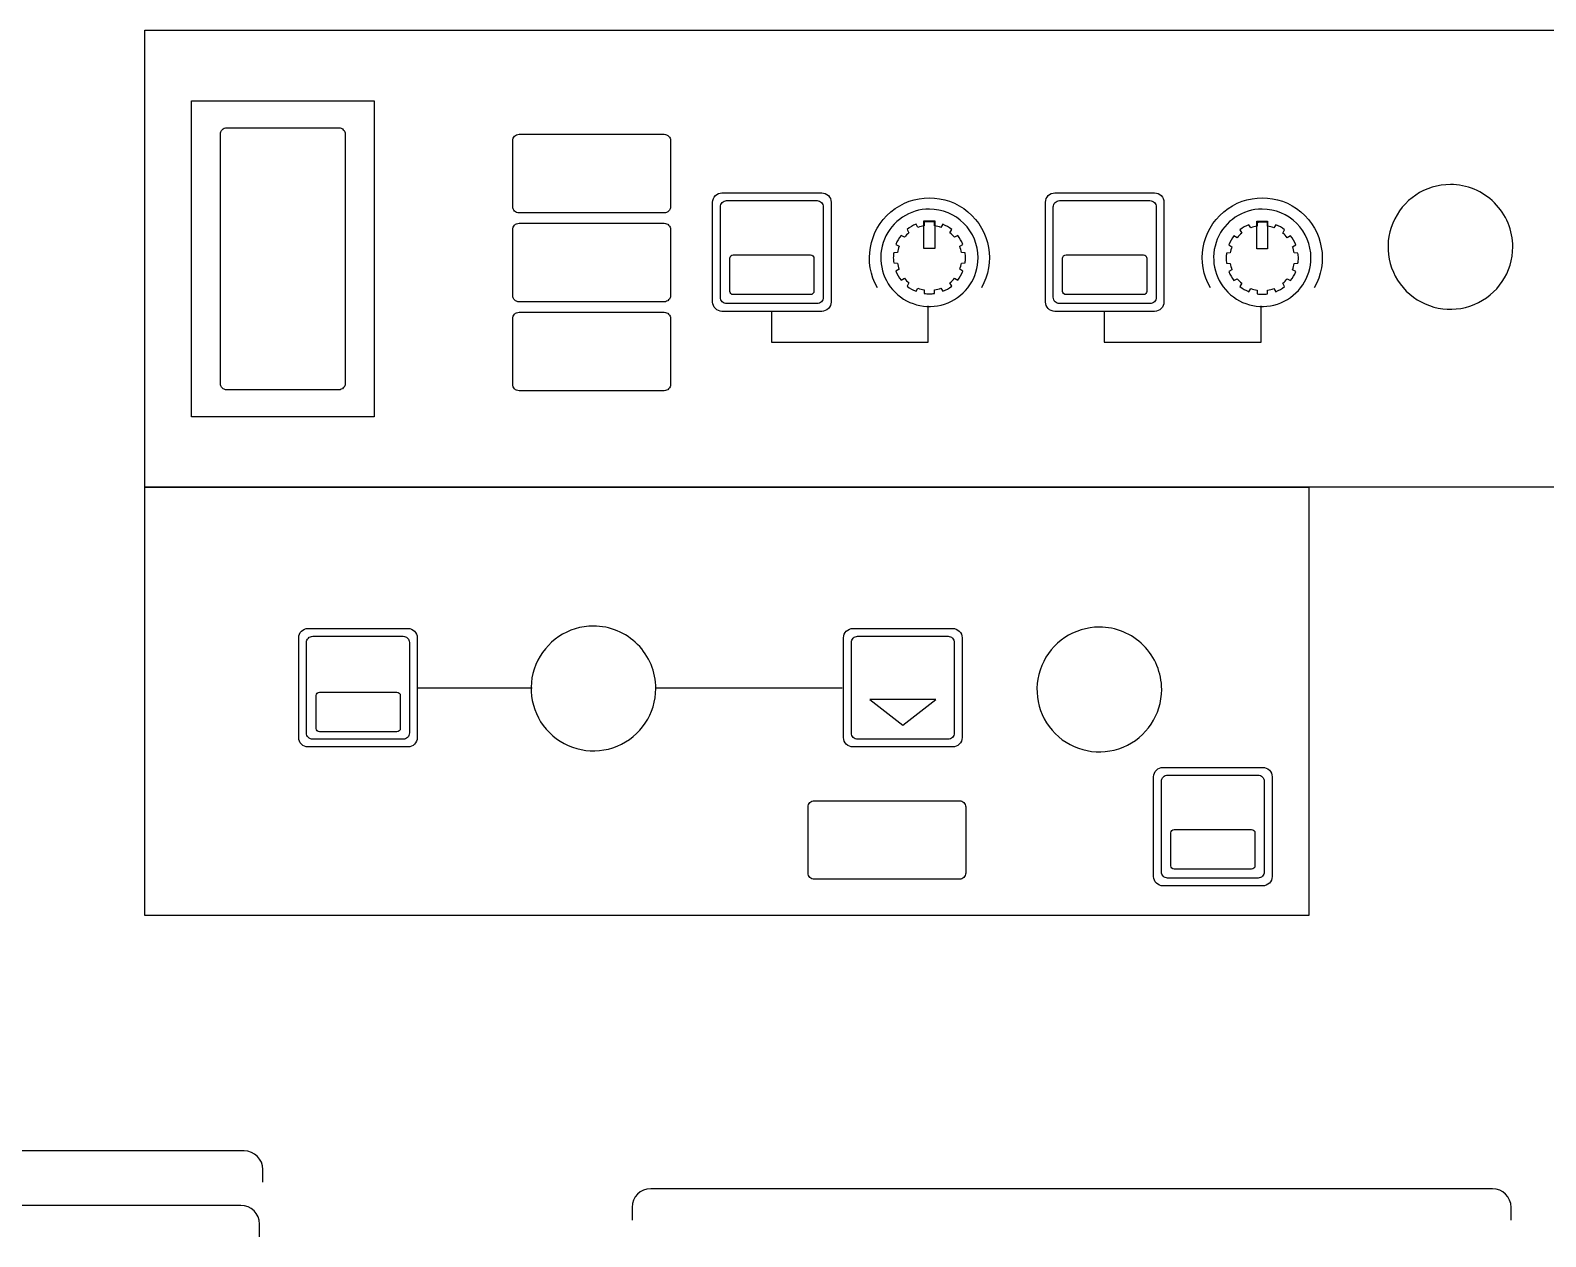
# Model space of a CAD drawing. Extents: x -788 to 2144, y -405 to 1340.
# Drawn here: x -80 to 609, y 300 to 848 of the extents above; entities that cross this region are included whole.
import ezdxf

# ---------------------------------------------------------------- set-up
doc = ezdxf.new("R2010")
doc.units = 0
doc.layers.add('Layer_1', color=7, linetype='CONTINUOUS')

msp = doc.modelspace()

# ---------------------------------------------------------------- linework, layer by layer
at = {"layer": 'Layer_1', "color": 1}
for points in [[(-27.834523, 847.923114), (680.03926, 847.923114), (680.03926, 640.291093), (-27.834523, 640.291093)], [(9.396198, 803.601564)], [(234.573789, 774.053745)], [(385.894828, 774.053745)], [(565.723474, 777.839924)], [(328.873266, 766.668099)], [(480.194306, 766.668099)], [(-27.835597, 640.291181), (501.419339, 640.291181), (501.419339, 445.616994), (-27.835597, 445.616994)], [(46.405497, 576.077187)], [(176.138249, 577.158803)], [(294.103559, 576.077131)], [(406.118441, 576.695735)], [(435.05526, 512.944016)], [(440.14538, 484.702668)]]:
    msp.add_lwpolyline(points, close=True, dxfattribs=at)
at = {"layer": 'Layer_1', "color": 7}
for points in [[(-6.666858, 815.94053), (76.482875, 815.94053), (76.482875, 672.207514), (-6.666858, 672.207514)], [(142.304224, 800.658323)], [(236.699773, 770.510438)], [(388.020813, 770.510438)], [(142.304224, 760.228622)], [(326.349676, 761.334503), (331.293469, 761.334503), (331.293469, 748.742537), (326.349676, 748.742537)], [(477.671849, 761.144865), (482.615642, 761.144865), (482.615642, 748.552899), (477.671849, 748.552899)], [(142.304182, 719.799052)], [(48.531481, 572.53388)], [(296.229543, 572.533824)], [(437.181245, 509.400709)], [(276.519027, 497.792024)]]:
    msp.add_lwpolyline(points, close=True, dxfattribs=at)
at = {"layer": 'Layer_1', "color": 1}
for points in [[(6.561551, 687.381093), (6.561551, 800.766917)], [(9.396198, 803.601564), (60.419817, 803.601564)], [(63.254464, 800.766917), (63.254464, 687.381093)], [(234.573789, 774.053745), (279.92812, 774.053745)], [(385.894828, 774.053745), (431.249159, 774.053745)], [(230.32182, 724.447446), (230.32182, 769.801776)], [(284.180088, 769.801776), (284.180088, 724.447446)], [(381.64286, 724.447446), (381.64286, 769.801776)], [(435.501128, 769.801776), (435.501128, 724.447446)], [(279.92812, 720.195477), (234.573789, 720.195477)], [(257.063471, 720.124639), (257.063471, 706.249644), (328.31348, 706.249644), (328.31348, 722.749635)], [(431.249159, 720.195477), (385.894828, 720.195477)], [(408.38451, 720.124639), (408.38451, 706.249644), (479.63452, 706.249644), (479.63452, 722.749635)], [(60.419817, 684.546446), (9.396198, 684.546446)], [(42.153528, 526.470888), (42.153528, 571.825219)], [(46.405497, 576.077187), (91.759827, 576.077187)], [(96.011796, 571.825219), (96.011796, 526.470888)], [(289.851591, 526.470831), (289.851591, 571.825162)], [(294.103559, 576.077131), (339.45789, 576.077131)], [(343.709858, 571.825162), (343.709858, 526.470831)], [(96.379002, 549.147969), (148.262882, 549.147969)], [(204.733786, 549.147969), (289.188879, 549.147969)], [(91.759827, 522.21892), (46.405497, 522.21892)], [(339.45789, 522.218863), (294.103559, 522.218863)], [(435.05526, 512.944016), (480.409591, 512.944016)], [(430.803292, 463.337717), (430.803292, 508.692047)], [(484.66156, 508.692047), (484.66156, 463.337717)], [(438.607434, 468.181607), (438.607434, 483.22372)], [(440.14538, 484.702668), (475.319483, 484.702668)], [(476.857429, 483.22372), (476.857429, 468.181607)], [(475.319483, 466.70266), (440.14538, 466.70266)], [(480.409591, 459.085748), (435.05526, 459.085748)], [(17.318128, 338.656054), (-365.316491, 338.656054)], [(25.821524, 324.414822), (25.821524, 330.152627)], [(584.822976, 321.45582), (202.188353, 321.45582)], [(15.818129, 313.906139), (-155.316648, 313.906139)], [(193.683481, 312.952394), (193.683481, 307.214589)], [(593.326375, 307.214589), (593.326375, 312.952394)], [(24.321525, 299.664907), (24.321525, 305.402712)]]:
    msp.add_lwpolyline(points, dxfattribs=at)
at = {"layer": 'Layer_1', "color": 7}
for points in [[(142.304224, 800.658323), (208.320701, 800.658323)], [(139.469579, 767.807195), (139.469579, 797.823677)], [(211.155347, 797.823677), (211.155347, 767.807195)], [(208.320701, 764.972549), (142.304224, 764.972549)], [(233.865128, 726.57343), (233.865128, 767.675792)], [(236.699773, 770.510438), (277.802135, 770.510438)], [(280.636781, 767.675792), (280.636781, 726.57343)], [(385.186167, 726.57343), (385.186167, 767.675792)], [(388.020813, 770.510438), (429.123175, 770.510438)], [(431.95782, 767.675792), (431.95782, 726.57343)], [(142.304224, 760.228622), (208.320701, 760.228622)], [(323.677776, 758.336894), (322.781655, 759.770065)], [(326.543672, 760.772973), (326.489834, 759.088853)], [(328.874298, 760.955401), (328.872519, 760.951841)], [(331.254759, 759.088853), (331.201365, 760.772973)], [(334.98118, 759.770065), (334.085059, 758.336894)], [(474.999949, 758.147257), (474.103828, 759.580427)], [(477.865845, 760.583335), (477.812007, 758.899215)], [(480.196472, 760.765763), (480.194692, 760.762203)], [(482.576932, 758.899215), (482.523538, 760.583335)], [(486.303353, 759.580427), (485.407232, 758.147257)], [(139.469579, 727.377494), (139.469579, 757.393977)], [(211.155347, 757.393977), (211.155347, 727.377494)], [(317.478346, 753.876312), (315.973539, 754.682554)], [(318.732648, 757.441218), (319.53889, 755.936412)], [(338.205702, 755.936412), (339.011944, 757.441218)], [(341.771053, 754.682554), (340.265801, 753.876312)], [(468.800519, 753.686675), (467.295712, 754.492916)], [(470.054821, 757.251581), (470.861063, 755.746774)], [(489.527875, 755.746774), (490.334117, 757.251581)], [(493.093226, 754.492916), (491.587975, 753.686675)], [(314.325905, 746.925369), (312.64223, 746.87153)], [(313.644693, 750.65179), (315.078308, 749.755669)], [(342.666284, 749.755669), (344.099455, 750.65179)], [(345.102363, 746.87153), (343.418688, 746.925369)], [(465.648078, 746.735731), (463.964403, 746.681892)], [(464.966866, 750.462152), (466.400481, 749.566031)], [(493.988457, 749.566031), (495.421628, 750.462152)], [(496.424536, 746.681892), (494.740861, 746.735731)], [(312.64223, 742.214282), (314.325905, 742.160444)], [(315.078308, 739.330143), (313.644693, 738.434468)], [(344.099455, 738.434468), (342.666284, 739.330143)], [(343.418688, 742.160444), (345.102363, 742.214282)], [(463.964403, 742.024645), (465.648078, 741.970806)], [(466.400481, 739.140506), (464.966866, 738.24483)], [(495.421628, 738.24483), (493.988457, 739.140506)], [(494.740861, 741.970806), (496.424536, 742.024645)], [(315.973539, 734.403258), (317.478346, 735.2095)], [(319.53889, 733.148956), (318.732648, 731.644149)], [(322.781655, 729.315303), (323.677776, 730.748918)], [(334.085059, 730.748918), (334.98118, 729.315303)], [(339.011944, 731.644149), (338.205702, 733.148956)], [(340.265801, 735.2095), (341.771053, 734.403258)], [(467.295712, 734.213621), (468.800519, 735.019862)], [(470.861063, 732.959318), (470.054821, 731.454511)], [(474.103828, 729.125665), (474.999949, 730.55928)], [(485.407232, 730.55928), (486.303353, 729.125665)], [(490.334117, 731.454511), (489.527875, 732.959318)], [(491.587975, 735.019862), (493.093226, 734.213621)], [(208.320701, 724.542849), (142.304224, 724.542849)], [(277.802135, 723.738784), (236.699773, 723.738784)], [(326.489834, 729.996515), (326.543672, 728.312395)], [(331.201365, 728.312395), (331.254759, 729.996515)], [(429.123175, 723.738784), (388.020813, 723.738784)], [(477.812007, 729.806877), (477.865845, 728.122757)], [(482.523538, 728.122757), (482.576932, 729.806877)], [(139.469536, 686.947924), (139.469536, 716.964406)], [(142.304182, 719.799052), (208.320659, 719.799052)], [(211.155304, 716.964406), (211.155304, 686.947924)], [(208.320659, 684.113278), (142.304182, 684.113278)], [(48.531481, 572.53388), (89.633843, 572.53388)], [(296.229543, 572.533824), (337.331906, 572.533824)], [(45.696835, 528.596872), (45.696835, 569.699235)], [(92.468489, 569.699235), (92.468489, 528.596872)], [(293.394898, 528.596816), (293.394898, 569.699178)], [(340.166551, 569.699178), (340.166551, 528.596816)], [(89.633843, 525.762227), (48.531481, 525.762227)], [(337.331906, 525.76217), (296.229543, 525.76217)], [(434.346599, 465.463701), (434.346599, 506.566063)], [(437.181245, 509.400709), (478.283607, 509.400709)], [(481.118253, 506.566063), (481.118253, 465.463701)], [(276.519027, 497.792024), (342.535504, 497.792024)], [(273.684382, 464.940896), (273.684382, 494.957378)], [(345.37015, 494.957378), (345.37015, 464.940896)], [(342.535504, 462.10625), (276.519027, 462.10625)], [(478.283607, 462.629055), (437.181245, 462.629055)]]:
    msp.add_lwpolyline(points, dxfattribs=at)
at = {"layer": 'Layer_1', "color": 2}
for points in [[(238.12594, 729.291081), (238.12594, 744.333194)], [(239.663886, 745.812142), (274.837989, 745.812142)], [(276.375934, 744.333194), (276.375934, 729.291081)], [(389.44698, 729.291081), (389.44698, 744.333194)], [(390.984925, 745.812142), (426.159028, 745.812142)], [(427.696974, 744.333194), (427.696974, 729.291081)], [(274.837989, 727.812134), (239.663886, 727.812134)], [(426.159028, 727.812134), (390.984925, 727.812134)]]:
    msp.add_lwpolyline(points, dxfattribs=at)
for points in [[(239.663886, 745.812142)], [(390.984925, 745.812142)]]:
    msp.add_lwpolyline(points, close=True, dxfattribs=at)
at = {"layer": 'Layer_1', "color": 5}
for points in [[(50.060529, 530.61876), (50.060529, 545.660873)], [(51.598474, 547.13982), (86.772577, 547.13982)], [(88.310523, 545.660873), (88.310523, 530.61876)], [(86.772577, 529.139813), (51.598474, 529.139813)]]:
    msp.add_lwpolyline(points, dxfattribs=at)
msp.add_lwpolyline([(51.598474, 547.13982)], close=True, dxfattribs=at)
at = {"layer": 'Layer_1', "color": 3}
msp.add_lwpolyline([(316.780724, 532.159597), (331.780706, 543.736346), (301.780715, 543.736346)], close=True, dxfattribs=at)
at = {"layer": 'Layer_1', "color": 1}
for points in [[(6.561551, 800.766917), (6.561551, 801.518712), (6.860201, 802.239716), (7.3918, 802.771315)], [(7.3918, 802.771315), (7.9234, 803.302915), (8.644403, 803.601564), (9.396198, 803.601564)], [(60.419817, 803.601564), (61.171612, 803.601564), (61.892616, 803.302915), (62.424215, 802.771315)], [(62.424215, 802.771315), (62.955815, 802.239716), (63.254464, 801.518712), (63.254464, 800.766917)], [(230.32182, 769.801776), (230.32182, 770.929469), (230.769794, 772.010973), (231.567193, 772.808372)], [(231.567193, 772.808372), (232.364592, 773.605771), (233.446097, 774.053745), (234.573789, 774.053745)], [(279.92812, 774.053745), (281.055812, 774.053745), (282.137317, 773.605771), (282.934715, 772.808372)], [(282.934715, 772.808372), (283.732114, 772.010973), (284.180088, 770.929469), (284.180088, 769.801776)], [(311.349657, 765.427861), (321.484444, 773.931957), (336.262088, 773.931957), (346.396876, 765.427861)], [(381.64286, 769.801776), (381.64286, 770.929469), (382.090834, 772.010973), (382.888233, 772.808372)], [(382.888233, 772.808372), (383.685631, 773.605771), (384.767136, 774.053745), (385.894828, 774.053745)], [(431.249159, 774.053745), (432.376851, 774.053745), (433.458356, 773.605771), (434.255755, 772.808372)], [(434.255755, 772.808372), (435.053154, 772.010973), (435.501128, 770.929469), (435.501128, 769.801776)], [(462.670696, 765.427861), (472.805484, 773.931957), (487.583128, 773.931957), (497.717915, 765.427861)], [(565.723474, 777.839924), (554.258403, 777.839924), (543.922256, 770.933532), (539.534763, 760.341187)], [(585.767446, 769.537439), (580.451454, 774.853431), (573.241422, 777.839924), (565.723474, 777.839924)], [(305.263757, 730.913102), (298.648756, 742.37064), (301.214872, 756.92377), (311.349657, 765.427861)], [(328.873266, 766.668099), (319.924917, 766.668099), (311.857681, 761.277744), (308.433296, 753.010547)], [(344.517342, 760.18811), (340.368275, 764.337177), (334.740933, 766.668099), (328.873266, 766.668099)], [(346.396876, 765.427861), (356.53165, 756.923763), (359.097754, 742.370634), (352.482746, 730.913102)], [(456.584797, 730.913102), (449.969796, 742.37064), (452.535912, 756.92377), (462.670696, 765.427861)], [(480.194306, 766.668099), (471.245957, 766.668099), (463.17872, 761.277744), (459.754335, 753.010547)], [(495.838381, 760.18811), (491.689314, 764.337177), (486.061972, 766.668099), (480.194306, 766.668099)], [(497.717915, 765.427861), (507.85269, 756.923763), (510.418794, 742.370634), (503.803786, 730.913102)], [(594.069931, 749.493468), (594.069931, 757.011415), (591.083438, 764.221448), (585.767446, 769.537439)], [(350.99733, 744.544035), (350.99733, 750.411701), (348.666409, 756.039044), (344.517342, 760.18811)], [(502.31837, 744.544035), (502.31837, 750.411701), (499.987448, 756.039044), (495.838381, 760.18811)], [(539.534763, 760.341187), (535.14727, 749.748842), (537.572472, 737.556526), (545.679502, 729.449496)], [(308.433296, 753.010547), (305.008911, 744.743351), (306.901752, 735.227397), (313.22919, 728.899959)], [(459.754335, 753.010547), (456.329951, 744.743351), (458.222792, 735.227397), (464.55023, 728.899959)], [(337.339779, 724.104065), (345.606975, 727.528449), (350.99733, 735.595686), (350.99733, 744.544035)], [(488.660818, 724.104065), (496.928015, 727.528449), (502.31837, 735.595686), (502.31837, 744.544035)], [(576.571193, 723.304757), (587.163538, 727.692249), (594.069931, 738.028396), (594.069931, 749.493468)], [(231.567193, 721.44085), (230.769794, 722.238249), (230.32182, 723.319754), (230.32182, 724.447446)], [(284.180088, 724.447446), (284.180088, 723.319754), (283.732114, 722.238249), (282.934715, 721.44085)], [(313.22919, 728.899959), (319.556628, 722.572521), (329.072583, 720.67968), (337.339779, 724.104065)], [(382.888233, 721.44085), (382.090834, 722.238249), (381.64286, 723.319754), (381.64286, 724.447446)], [(435.501128, 724.447446), (435.501128, 723.319754), (435.053154, 722.238249), (434.255755, 721.44085)], [(464.55023, 728.899959), (470.877668, 722.572521), (480.393622, 720.67968), (488.660818, 724.104065)], [(545.679502, 729.449496), (553.786532, 721.342466), (565.978848, 718.917264), (576.571193, 723.304757)], [(234.573789, 720.195477), (233.446097, 720.195477), (232.364592, 720.643451), (231.567193, 721.44085)], [(282.934715, 721.44085), (282.137317, 720.643451), (281.055812, 720.195477), (279.92812, 720.195477)], [(385.894828, 720.195477), (384.767136, 720.195477), (383.685631, 720.643451), (382.888233, 721.44085)], [(434.255755, 721.44085), (433.458356, 720.643451), (432.376851, 720.195477), (431.249159, 720.195477)], [(7.3918, 685.376695), (6.860201, 685.908294), (6.561551, 686.629298), (6.561551, 687.381093)], [(9.396198, 684.546446), (8.644403, 684.546446), (7.9234, 684.845095), (7.3918, 685.376695)], [(62.424215, 685.376695), (61.892616, 684.845095), (61.171612, 684.546446), (60.419817, 684.546446)], [(63.254464, 687.381093), (63.254464, 686.629298), (62.955815, 685.908294), (62.424215, 685.376695)], [(42.153528, 571.825219), (42.153528, 572.952911), (42.601502, 574.034416), (43.398901, 574.831815)], [(43.398901, 574.831815), (44.1963, 575.629213), (45.277805, 576.077187), (46.405497, 576.077187)], [(91.759827, 576.077187), (92.88752, 576.077187), (93.969024, 575.629213), (94.766423, 574.831815)], [(94.766423, 574.831815), (95.563822, 574.034416), (96.011796, 572.952911), (96.011796, 571.825219)], [(176.138249, 577.158803), (164.673177, 577.158803), (154.337031, 570.252411), (149.949538, 559.660066)], [(196.182221, 568.856318), (190.866229, 574.17231), (183.656197, 577.158803), (176.138249, 577.158803)], [(289.851591, 571.825162), (289.851591, 572.952854), (290.299565, 574.034359), (291.096963, 574.831758)], [(291.096963, 574.831758), (291.894362, 575.629157), (292.975867, 576.077131), (294.103559, 576.077131)], [(339.45789, 576.077131), (340.585582, 576.077131), (341.667087, 575.629157), (342.464486, 574.831758)], [(342.464486, 574.831758), (343.261884, 574.034359), (343.709858, 572.952854), (343.709858, 571.825162)], [(406.118441, 576.695735), (394.653369, 576.695735), (384.317222, 569.789343), (379.929729, 559.196998)], [(426.162412, 568.39325), (420.846421, 573.709242), (413.636388, 576.695735), (406.118441, 576.695735)], [(204.484706, 548.812346), (204.484706, 556.330294), (201.498212, 563.540326), (196.182221, 568.856318)], [(434.464897, 548.349279), (434.464897, 555.867226), (431.478404, 563.077259), (426.162412, 568.39325)], [(149.949538, 559.660066), (145.562045, 549.067721), (147.987247, 536.875405), (156.094277, 528.768375)], [(379.929729, 559.196998), (375.542237, 548.604653), (377.967439, 536.412337), (386.074469, 528.305307)], [(186.985968, 522.623635), (197.578313, 527.011128), (204.484706, 537.347275), (204.484706, 548.812346)], [(416.96616, 522.160568), (427.558505, 526.54806), (434.464897, 536.884207), (434.464897, 548.349279)], [(43.398901, 523.464292), (42.601502, 524.261691), (42.153528, 525.343196), (42.153528, 526.470888)], [(96.011796, 526.470888), (96.011796, 525.343196), (95.563822, 524.261691), (94.766423, 523.464292)], [(156.094277, 528.768375), (164.201307, 520.661345), (176.393623, 518.236142), (186.985968, 522.623635)], [(291.096963, 523.464236), (290.299565, 524.261635), (289.851591, 525.343139), (289.851591, 526.470831)], [(343.709858, 526.470831), (343.709858, 525.343139), (343.261884, 524.261635), (342.464486, 523.464236)], [(386.074469, 528.305307), (394.181499, 520.198277), (406.373815, 517.773075), (416.96616, 522.160568)], [(46.405497, 522.21892), (45.277805, 522.21892), (44.1963, 522.666894), (43.398901, 523.464292)], [(94.766423, 523.464292), (93.969024, 522.666894), (92.88752, 522.21892), (91.759827, 522.21892)], [(294.103559, 522.218863), (292.975867, 522.218863), (291.894362, 522.666837), (291.096963, 523.464236)], [(342.464486, 523.464236), (341.667087, 522.666837), (340.585582, 522.218863), (339.45789, 522.218863)], [(430.803292, 508.692047), (430.803292, 509.819739), (431.251266, 510.901244), (432.048665, 511.698643)], [(432.048665, 511.698643), (432.846063, 512.496042), (433.927568, 512.944016), (435.05526, 512.944016)], [(480.409591, 512.944016), (481.537283, 512.944016), (482.618788, 512.496042), (483.416187, 511.698643)], [(483.416187, 511.698643), (484.213586, 510.901244), (484.66156, 509.819739), (484.66156, 508.692047)], [(438.607434, 483.22372), (438.607434, 483.615962), (438.769467, 483.992138), (439.057888, 484.269494)], [(439.057888, 484.269494), (439.346309, 484.54685), (439.737492, 484.702668), (440.14538, 484.702668)], [(475.319483, 484.702668), (475.727371, 484.702668), (476.118554, 484.54685), (476.406975, 484.269494)], [(476.406975, 484.269494), (476.695396, 483.992138), (476.857429, 483.615962), (476.857429, 483.22372)], [(432.048665, 460.331121), (431.251266, 461.12852), (430.803292, 462.210024), (430.803292, 463.337717)], [(439.057888, 467.135833), (438.769467, 467.41319), (438.607434, 467.789366), (438.607434, 468.181607)], [(440.14538, 466.70266), (439.737492, 466.70266), (439.346309, 466.858477), (439.057888, 467.135833)], [(476.406975, 467.135833), (476.118554, 466.858477), (475.727371, 466.70266), (475.319483, 466.70266)], [(476.857429, 468.181607), (476.857429, 467.789366), (476.695396, 467.41319), (476.406975, 467.135833)], [(484.66156, 463.337717), (484.66156, 462.210024), (484.213586, 461.12852), (483.416187, 460.331121)], [(435.05526, 459.085748), (433.927568, 459.085748), (432.846063, 459.533722), (432.048665, 460.331121)], [(483.416187, 460.331121), (482.618788, 459.533722), (481.537283, 459.085748), (480.409591, 459.085748)], [(25.821524, 330.152627), (25.821524, 334.863808), (22.029282, 338.656054), (17.318128, 338.656054)], [(202.188353, 321.45582), (197.477172, 321.45582), (193.683481, 317.663575), (193.683481, 312.952394)], [(593.326375, 312.952394), (593.326375, 317.663575), (589.534129, 321.45582), (584.822976, 321.45582)], [(24.321525, 305.402712), (24.321525, 310.113893), (20.529282, 313.906139), (15.818129, 313.906139)]]:
    msp.add_open_spline(points, degree=3, dxfattribs=at)
at = {"layer": 'Layer_1', "color": 7}
for points in [[(139.469579, 797.823677), (139.469579, 798.575472), (139.768228, 799.296475), (140.299827, 799.828075)], [(140.299827, 799.828075), (140.831426, 800.359674), (141.552429, 800.658323), (142.304224, 800.658323)], [(208.320701, 800.658323), (209.072496, 800.658323), (209.793499, 800.359674), (210.325098, 799.828075)], [(210.325098, 799.828075), (210.856697, 799.296475), (211.155347, 798.575472), (211.155347, 797.823677)], [(140.299827, 765.802798), (139.768228, 766.334397), (139.469579, 767.0554), (139.469579, 767.807195)], [(142.304224, 764.972549), (141.552429, 764.972549), (140.831426, 765.271199), (140.299827, 765.802798)], [(210.325098, 765.802798), (209.793499, 765.271199), (209.072496, 764.972549), (208.320701, 764.972549)], [(211.155347, 767.807195), (211.155347, 767.0554), (210.856697, 766.334397), (210.325098, 765.802798)], [(233.865128, 767.675792), (233.865128, 768.427587), (234.163777, 769.14859), (234.695376, 769.680189)], [(234.695376, 769.680189), (235.226975, 770.211788), (235.947978, 770.510438), (236.699773, 770.510438)], [(277.802135, 770.510438), (278.55393, 770.510438), (279.274933, 770.211788), (279.806533, 769.680189)], [(279.806533, 769.680189), (280.338132, 769.14859), (280.636781, 768.427587), (280.636781, 767.675792)], [(385.186167, 767.675792), (385.186167, 768.427587), (385.484816, 769.14859), (386.016415, 769.680189)], [(386.016415, 769.680189), (386.548015, 770.211788), (387.269018, 770.510438), (388.020813, 770.510438)], [(429.123175, 770.510438), (429.87497, 770.510438), (430.595973, 770.211788), (431.127572, 769.680189)], [(431.127572, 769.680189), (431.659171, 769.14859), (431.95782, 768.427587), (431.95782, 767.675792)], [(139.469579, 757.393977), (139.469579, 758.145771), (139.768228, 758.866775), (140.299827, 759.398374)], [(140.299827, 759.398374), (140.831426, 759.929973), (141.552429, 760.228622), (142.304224, 760.228622)], [(208.320701, 760.228622), (209.072496, 760.228622), (209.793499, 759.929973), (210.325098, 759.398374)], [(210.325098, 759.398374), (210.856697, 758.866775), (211.155347, 758.145771), (211.155347, 757.393977)], [(322.781655, 759.770065), (321.319118, 759.184071), (319.95269, 758.401411), (318.732648, 757.441218)], [(326.489834, 759.088853), (325.518072, 758.930897), (324.575232, 758.675053), (323.677776, 758.336894)], [(328.872519, 760.951841), (328.08007, 760.951841), (327.306309, 760.88154), (326.543672, 760.772973)], [(331.201365, 760.772973), (330.440508, 760.884209), (329.666302, 760.955401), (328.874298, 760.955401)], [(334.085059, 758.336894), (333.182709, 758.678613), (332.23186, 758.930007), (331.254759, 759.088853)], [(339.011944, 757.441218), (337.797242, 758.397852), (336.437932, 759.184516), (334.98118, 759.770065)], [(474.103828, 759.580427), (472.641291, 758.994433), (471.274863, 758.211774), (470.054821, 757.251581)], [(477.812007, 758.899215), (476.840245, 758.741259), (475.897405, 758.485415), (474.999949, 758.147257)], [(480.194692, 760.762203), (479.402243, 760.762203), (478.628483, 760.691902), (477.865845, 760.583335)], [(482.523538, 760.583335), (481.762681, 760.694571), (480.988475, 760.765763), (480.196472, 760.765763)], [(485.407232, 758.147257), (484.504882, 758.488975), (483.554033, 758.740369), (482.576932, 758.899215)], [(490.334117, 757.251581), (489.119415, 758.208214), (487.760106, 758.994878), (486.303353, 759.580427)], [(315.973539, 754.682554), (315.01735, 753.467852), (314.230241, 752.108543), (313.644693, 750.65179)], [(319.53889, 755.936412), (318.788711, 755.320607), (318.094151, 754.626491), (317.478346, 753.876312)], [(340.265801, 753.876312), (339.649996, 754.626491), (338.955881, 755.320607), (338.205702, 755.936412)], [(344.099455, 750.65179), (343.513906, 752.108098), (342.727242, 753.467407), (341.771053, 754.682554)], [(467.295712, 754.492916), (466.339524, 753.278214), (465.552415, 751.918905), (464.966866, 750.462152)], [(470.861063, 755.746774), (470.110885, 755.130969), (469.416324, 754.436853), (468.800519, 753.686675)], [(491.587975, 753.686675), (490.97217, 754.436853), (490.278054, 755.130969), (489.527875, 755.746774)], [(495.421628, 750.462152), (494.836079, 751.91846), (494.049415, 753.277769), (493.093226, 754.492916)], [(312.64223, 746.87153), (312.533218, 746.108893), (312.462916, 745.335577), (312.462916, 744.543129)], [(312.462916, 744.543129), (312.462916, 743.750235), (312.533218, 742.976919), (312.64223, 742.214282)], [(315.078308, 749.755669), (314.73659, 748.853319), (314.485195, 747.90247), (314.325905, 746.925369)], [(343.418688, 746.925369), (343.259397, 747.90247), (343.007558, 748.853319), (342.666284, 749.755669)], [(345.281231, 744.543129), (345.281231, 745.335577), (345.211374, 746.109338), (345.102363, 746.87153)], [(345.102363, 742.214282), (345.211374, 742.977364), (345.281231, 743.750235), (345.281231, 744.543129)], [(463.964403, 746.681892), (463.855391, 745.919255), (463.78509, 745.145939), (463.78509, 744.353491)], [(463.78509, 744.353491), (463.78509, 743.560598), (463.855391, 742.787282), (463.964403, 742.024645)], [(466.400481, 749.566031), (466.058763, 748.663681), (465.807369, 747.712832), (465.648078, 746.735731)], [(494.740861, 746.735731), (494.58157, 747.712832), (494.329731, 748.663681), (493.988457, 749.566031)], [(496.603404, 744.353491), (496.603404, 745.145939), (496.533548, 745.9197), (496.424536, 746.681892)], [(496.424536, 742.024645), (496.533548, 742.787727), (496.603404, 743.560598), (496.603404, 744.353491)], [(313.644693, 738.434468), (314.230241, 736.97816), (315.01735, 735.61885), (315.973539, 734.403258)], [(314.325905, 742.160444), (314.485195, 741.183343), (314.737035, 740.232939), (315.078308, 739.330143)], [(341.771053, 734.403258), (342.727242, 735.618405), (343.513906, 736.977715), (344.099455, 738.434468)], [(342.666284, 739.330143), (343.008003, 740.232939), (343.259397, 741.183343), (343.418688, 742.160444)], [(464.966866, 738.24483), (465.552415, 736.788522), (466.339524, 735.429213), (467.295712, 734.213621)], [(465.648078, 741.970806), (465.807369, 740.993705), (466.059208, 740.043301), (466.400481, 739.140506)], [(493.093226, 734.213621), (494.049415, 735.428768), (494.836079, 736.788077), (495.421628, 738.24483)], [(493.988457, 739.140506), (494.330176, 740.043301), (494.58157, 740.993705), (494.740861, 741.970806)], [(317.478346, 735.2095), (318.094151, 734.459321), (318.788711, 733.764761), (319.53889, 733.148956)], [(318.732648, 731.644149), (319.952245, 730.684401), (321.318673, 729.901741), (322.781655, 729.315303)], [(323.677776, 730.748918), (324.575677, 730.40987), (325.518517, 730.154471), (326.489834, 729.996515)], [(331.254759, 729.996515), (332.23186, 730.155361), (333.182709, 730.4072), (334.085059, 730.748918)], [(334.98118, 729.315303), (336.437488, 729.900851), (337.796797, 730.687961), (339.011944, 731.644149)], [(338.205702, 733.148956), (338.955881, 733.764761), (339.649996, 734.459321), (340.265801, 735.2095)], [(468.800519, 735.019862), (469.416324, 734.269684), (470.110885, 733.575123), (470.861063, 732.959318)], [(470.054821, 731.454511), (471.274418, 730.494763), (472.640847, 729.712104), (474.103828, 729.125665)], [(474.999949, 730.55928), (475.89785, 730.220232), (476.84069, 729.964833), (477.812007, 729.806877)], [(482.576932, 729.806877), (483.554033, 729.965723), (484.504882, 730.217562), (485.407232, 730.55928)], [(486.303353, 729.125665), (487.759661, 729.711214), (489.11897, 730.498323), (490.334117, 731.454511)], [(489.527875, 732.959318), (490.278054, 733.575123), (490.97217, 734.269684), (491.587975, 735.019862)], [(140.299827, 725.373097), (139.768228, 725.904696), (139.469579, 726.625699), (139.469579, 727.377494)], [(142.304224, 724.542849), (141.552429, 724.542849), (140.831426, 724.841498), (140.299827, 725.373097)], [(210.325098, 725.373097), (209.793499, 724.841498), (209.072496, 724.542849), (208.320701, 724.542849)], [(211.155347, 727.377494), (211.155347, 726.625699), (210.856697, 725.904696), (210.325098, 725.373097)], [(234.695376, 724.569033), (234.163777, 725.100632), (233.865128, 725.821635), (233.865128, 726.57343)], [(236.699773, 723.738784), (235.947978, 723.738784), (235.226975, 724.037434), (234.695376, 724.569033)], [(279.806533, 724.569033), (279.274933, 724.037434), (278.55393, 723.738784), (277.802135, 723.738784)], [(280.636781, 726.57343), (280.636781, 725.821635), (280.338132, 725.100632), (279.806533, 724.569033)], [(326.543672, 728.312395), (327.306754, 728.203828), (328.08007, 728.133527), (328.872519, 728.133527)], [(328.872519, 728.133527), (329.664967, 728.133527), (330.438728, 728.203828), (331.201365, 728.312395)], [(386.016415, 724.569033), (385.484816, 725.100632), (385.186167, 725.821635), (385.186167, 726.57343)], [(388.020813, 723.738784), (387.269018, 723.738784), (386.548015, 724.037434), (386.016415, 724.569033)], [(431.127572, 724.569033), (430.595973, 724.037434), (429.87497, 723.738784), (429.123175, 723.738784)], [(431.95782, 726.57343), (431.95782, 725.821635), (431.659171, 725.100632), (431.127572, 724.569033)], [(477.865845, 728.122757), (478.628927, 728.01419), (479.402243, 727.943889), (480.194692, 727.943889)], [(480.194692, 727.943889), (480.98714, 727.943889), (481.760901, 728.01419), (482.523538, 728.122757)], [(139.469536, 716.964406), (139.469536, 717.716201), (139.768185, 718.437204), (140.299785, 718.968803)], [(140.299785, 718.968803), (140.831384, 719.500403), (141.552387, 719.799052), (142.304182, 719.799052)], [(208.320659, 719.799052), (209.072453, 719.799052), (209.793457, 719.500403), (210.325056, 718.968803)], [(210.325056, 718.968803), (210.856655, 718.437204), (211.155304, 717.716201), (211.155304, 716.964406)], [(140.299785, 684.943527), (139.768185, 685.475126), (139.469536, 686.196129), (139.469536, 686.947924)], [(142.304182, 684.113278), (141.552387, 684.113278), (140.831384, 684.411927), (140.299785, 684.943527)], [(210.325056, 684.943527), (209.793457, 684.411927), (209.072453, 684.113278), (208.320659, 684.113278)], [(211.155304, 686.947924), (211.155304, 686.196129), (210.856655, 685.475126), (210.325056, 684.943527)], [(46.527084, 571.703632), (47.058683, 572.235231), (47.779686, 572.53388), (48.531481, 572.53388)], [(89.633843, 572.53388), (90.385638, 572.53388), (91.106641, 572.235231), (91.63824, 571.703632)], [(294.225146, 571.703575), (294.756745, 572.235174), (295.477749, 572.533824), (296.229543, 572.533824)], [(337.331906, 572.533824), (338.0837, 572.533824), (338.804704, 572.235174), (339.336303, 571.703575)], [(45.696835, 569.699235), (45.696835, 570.451029), (45.995485, 571.172033), (46.527084, 571.703632)], [(91.63824, 571.703632), (92.16984, 571.172033), (92.468489, 570.451029), (92.468489, 569.699235)], [(293.394898, 569.699178), (293.394898, 570.450973), (293.693547, 571.171976), (294.225146, 571.703575)], [(339.336303, 571.703575), (339.867902, 571.171976), (340.166551, 570.450973), (340.166551, 569.699178)], [(46.527084, 526.592475), (45.995485, 527.124074), (45.696835, 527.845078), (45.696835, 528.596872)], [(48.531481, 525.762227), (47.779686, 525.762227), (47.058683, 526.060876), (46.527084, 526.592475)], [(91.63824, 526.592475), (91.106641, 526.060876), (90.385638, 525.762227), (89.633843, 525.762227)], [(92.468489, 528.596872), (92.468489, 527.845078), (92.16984, 527.124074), (91.63824, 526.592475)], [(294.225146, 526.592419), (293.693547, 527.124018), (293.394898, 527.845021), (293.394898, 528.596816)], [(296.229543, 525.76217), (295.477749, 525.76217), (294.756745, 526.060819), (294.225146, 526.592419)], [(339.336303, 526.592419), (338.804704, 526.060819), (338.0837, 525.76217), (337.331906, 525.76217)], [(340.166551, 528.596816), (340.166551, 527.845021), (339.867902, 527.124018), (339.336303, 526.592419)], [(434.346599, 506.566063), (434.346599, 507.317858), (434.645248, 508.038861), (435.176848, 508.57046)], [(435.176848, 508.57046), (435.708447, 509.102059), (436.42945, 509.400709), (437.181245, 509.400709)], [(478.283607, 509.400709), (479.035402, 509.400709), (479.756405, 509.102059), (480.288004, 508.57046)], [(480.288004, 508.57046), (480.819603, 508.038861), (481.118253, 507.317858), (481.118253, 506.566063)], [(273.684382, 494.957378), (273.684382, 495.709173), (273.983031, 496.430176), (274.51463, 496.961775)], [(274.51463, 496.961775), (275.046229, 497.493375), (275.767233, 497.792024), (276.519027, 497.792024)], [(342.535504, 497.792024), (343.287299, 497.792024), (344.008302, 497.493375), (344.539901, 496.961775)], [(344.539901, 496.961775), (345.071501, 496.430176), (345.37015, 495.709173), (345.37015, 494.957378)], [(274.51463, 462.936499), (273.983031, 463.468098), (273.684382, 464.189101), (273.684382, 464.940896)], [(276.519027, 462.10625), (275.767233, 462.10625), (275.046229, 462.404899), (274.51463, 462.936499)], [(344.539901, 462.936499), (344.008302, 462.404899), (343.287299, 462.10625), (342.535504, 462.10625)], [(345.37015, 464.940896), (345.37015, 464.189101), (345.071501, 463.468098), (344.539901, 462.936499)], [(435.176848, 463.459304), (434.645248, 463.990903), (434.346599, 464.711906), (434.346599, 465.463701)], [(437.181245, 462.629055), (436.42945, 462.629055), (435.708447, 462.927704), (435.176848, 463.459304)], [(480.288004, 463.459304), (479.756405, 462.927704), (479.035402, 462.629055), (478.283607, 462.629055)], [(481.118253, 465.463701), (481.118253, 464.711906), (480.819603, 463.990903), (480.288004, 463.459304)]]:
    msp.add_open_spline(points, degree=3, dxfattribs=at)
at = {"layer": 'Layer_1', "color": 2}
for points in [[(238.12594, 744.333194), (238.12594, 744.725436), (238.287973, 745.101612), (238.576394, 745.378968)], [(238.576394, 745.378968), (238.864815, 745.656325), (239.255997, 745.812142), (239.663886, 745.812142)], [(274.837989, 745.812142), (275.245877, 745.812142), (275.63706, 745.656325), (275.925481, 745.378968)], [(275.925481, 745.378968), (276.213901, 745.101612), (276.375934, 744.725436), (276.375934, 744.333194)], [(389.44698, 744.333194), (389.44698, 744.725436), (389.609013, 745.101612), (389.897433, 745.378968)], [(389.897433, 745.378968), (390.185854, 745.656325), (390.577037, 745.812142), (390.984925, 745.812142)], [(426.159028, 745.812142), (426.566917, 745.812142), (426.958099, 745.656325), (427.24652, 745.378968)], [(427.24652, 745.378968), (427.534941, 745.101612), (427.696974, 744.725436), (427.696974, 744.333194)], [(238.576394, 728.245307), (238.287973, 728.522664), (238.12594, 728.89884), (238.12594, 729.291081)], [(239.663886, 727.812134), (239.255997, 727.812134), (238.864815, 727.967951), (238.576394, 728.245307)], [(275.925481, 728.245307), (275.63706, 727.967951), (275.245877, 727.812134), (274.837989, 727.812134)], [(276.375934, 729.291081), (276.375934, 728.89884), (276.213901, 728.522664), (275.925481, 728.245307)], [(389.897433, 728.245307), (389.609013, 728.522664), (389.44698, 728.89884), (389.44698, 729.291081)], [(390.984925, 727.812134), (390.577037, 727.812134), (390.185854, 727.967951), (389.897433, 728.245307)], [(427.24652, 728.245307), (426.958099, 727.967951), (426.566917, 727.812134), (426.159028, 727.812134)], [(427.696974, 729.291081), (427.696974, 728.89884), (427.534941, 728.522664), (427.24652, 728.245307)]]:
    msp.add_open_spline(points, degree=3, dxfattribs=at)
at = {"layer": 'Layer_1', "color": 5}
for points in [[(50.060529, 545.660873), (50.060529, 546.053114), (50.222562, 546.42929), (50.510982, 546.706647)], [(50.510982, 546.706647), (50.799403, 546.984003), (51.190586, 547.13982), (51.598474, 547.13982)], [(86.772577, 547.13982), (87.180466, 547.13982), (87.571648, 546.984003), (87.860069, 546.706647)], [(87.860069, 546.706647), (88.14849, 546.42929), (88.310523, 546.053114), (88.310523, 545.660873)], [(50.510982, 529.572986), (50.222562, 529.850343), (50.060529, 530.226519), (50.060529, 530.61876)], [(88.310523, 530.61876), (88.310523, 530.226519), (88.14849, 529.850343), (87.860069, 529.572986)], [(51.598474, 529.139813), (51.190586, 529.139813), (50.799403, 529.29563), (50.510982, 529.572986)], [(87.860069, 529.572986), (87.571648, 529.29563), (87.180466, 529.139813), (86.772577, 529.139813)]]:
    msp.add_open_spline(points, degree=3, dxfattribs=at)

doc.saveas('drawing.dxf')
